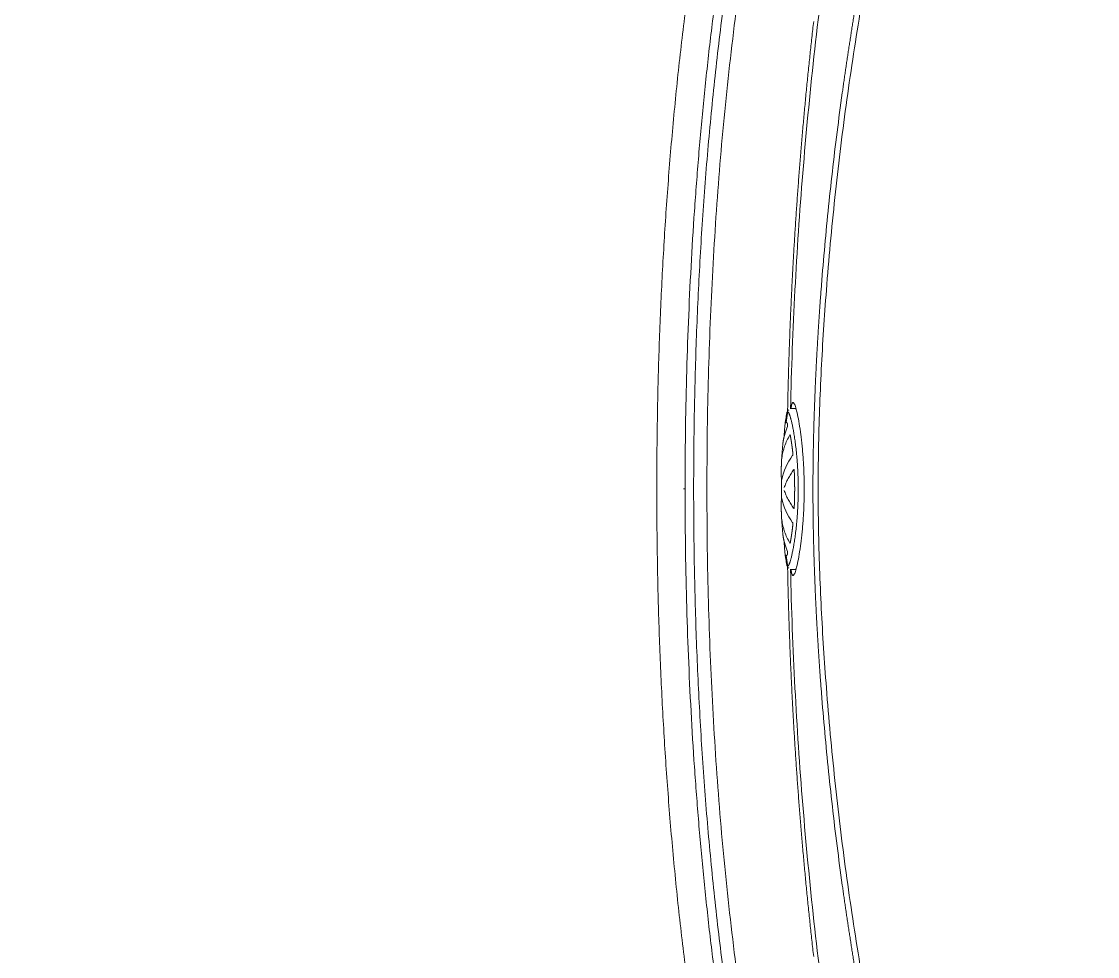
# Model space of a CAD drawing. Extents: x -1439 to 34962, y -872 to 8330.
# Drawn here: x 4623.6 to 4693.8, y 2229 to 2290 of the extents above; entities that cross this region are included whole.
import ezdxf

# ---------------------------------------------------------------- set-up
doc = ezdxf.new("R2010")
doc.units = 0
doc.linetypes.add('HIDDEN', pattern=[0.375, 0.25, -0.125])
doc.layers.get('0').update_dxf_attribs({"color": 9, "lineweight": 9})
doc.layers.add('04', color=9, linetype='Continuous', lineweight=9)
doc.layers.add('E-KABLO', color=7, linetype='Continuous', lineweight=30)

# ---------------------------------------------------------------- blocks, each defined once
blk = doc.blocks.new('p-araba-polo')
at = {"extrusion": (0, 0, -1)}
for p, q in [((3.79074, 0.25761), (3.79091, 0.25763)), ((3.80464, 0.1298), (3.80467, 0.1298)), ((3.80465, 0.12959), (3.80465, 0.12959)), ((3.825, 0.05418), (3.825, 0.05418)), ((3.82749, 0.05241), (3.82504, 0.0525)), ((3.83399, 0.01603), (3.83399, 0.01568)), ((3.83407, 0.01405), (3.8341, 0.01382)), ((3.83369, 0.00628), (3.83371, 0.0061)), ((3.89702, 0), (3.89778, 0))]:
    blk.add_line(p, q, dxfattribs=at)
for p, q in [((3.89702, 0), (3.89778, 0)), ((3.83369, -0.00628), (3.83371, -0.0061)), ((3.83407, -0.01405), (3.8341, -0.01382)), ((3.83399, -0.01603), (3.83399, -0.01568)), ((3.825, -0.05418), (3.825, -0.05418)), ((3.82749, -0.05241), (3.82504, -0.0525)), ((3.80464, -0.1298), (3.80467, -0.1298)), ((3.80465, -0.12959), (3.80465, -0.12959)), ((3.79074, -0.25761), (3.79091, -0.25762))]:
    blk.add_line(p, q)
for points, degree, knots in [([(3.89681, 0), (3.89677, 0.01209), (3.89668, 0.03627), (3.89592, 0.07253), (3.89472, 0.10879), (3.893, 0.14502), (3.89078, 0.18122), (3.88803, 0.21739), (3.88473, 0.25351), (3.88084, 0.28957), (3.87635, 0.32556), (3.87122, 0.36147), (3.86539, 0.39727), (3.85883, 0.43295), (3.85148, 0.46847), (3.84326, 0.5038), (3.83413, 0.5389), (3.82397, 0.57372), (3.8128, 0.60824), (3.80432, 0.63089), (3.80008, 0.64221)], 3, [0, 0, 0, 0, 0.055558, 0.111113, 0.166668, 0.222224, 0.277781, 0.333337, 0.388894, 0.44445, 0.500005, 0.55556, 0.611116, 0.666671, 0.722227, 0.777783, 0.833339, 0.888892, 0.944445, 1, 1, 1, 1]), ([(3.81742, 0.64441), (3.8199, 0.63799), (3.82486, 0.62513), (3.83179, 0.60561), (3.83837, 0.5859), (3.84459, 0.566), (3.85047, 0.54593), (3.85602, 0.52571), (3.86125, 0.50535), (3.86618, 0.48486), (3.87081, 0.46426), (3.87516, 0.44355), (3.87923, 0.42276), (3.88305, 0.40188), (3.88661, 0.38093), (3.88992, 0.35993), (3.893, 0.33887), (3.89585, 0.31777), (3.89848, 0.29664), (3.9009, 0.27548), (3.90311, 0.2543), (3.90512, 0.2331), (3.90693, 0.21189), (3.90856, 0.19068), (3.91, 0.16947), (3.91126, 0.14826), (3.91235, 0.12705), (3.91326, 0.10585), (3.914, 0.08466), (3.91457, 0.06349), (3.91498, 0.04232), (3.91523, 0.02116), (3.91526, 0.00705), (3.91528, 0)], 3, [0, 0, 0, 0, 0.031503, 0.063111, 0.094824, 0.126637, 0.158547, 0.190546, 0.222628, 0.254786, 0.287011, 0.319297, 0.351636, 0.384021, 0.416445, 0.448899, 0.481372, 0.513858, 0.546357, 0.578861, 0.611362, 0.643854, 0.676332, 0.708795, 0.741239, 0.773662, 0.806063, 0.838441, 0.870794, 0.903125, 0.935433, 0.967723, 1, 1, 1, 1]), ([(3.72994, 0.54604), (3.73264, 0.53633), (3.73805, 0.51692), (3.74565, 0.48765), (3.75287, 0.45828), (3.75968, 0.42881), (3.76609, 0.39923), (3.77208, 0.36956), (3.77765, 0.33981), (3.78281, 0.30999), (3.78754, 0.28008), (3.79185, 0.25011), (3.79573, 0.22007), (3.79916, 0.18997), (3.80219, 0.15981), (3.80383, 0.13967), (3.80465, 0.12959)], 3, [0, 0, 0, 0, 0.071461, 0.142913, 0.214376, 0.285822, 0.357282, 0.428734, 0.500167, 0.571583, 0.64299, 0.714393, 0.785796, 0.857198, 0.928599, 1, 1, 1, 1]), ([(3.77711, 0.5097), (3.78244, 0.4843), (3.7966, 0.40882), (3.81414, 0.28235), (3.82249, 0.1806), (3.82515, 0.12975)], 3, [0, 0, 0, 0, 0.20268, 0.601651, 1, 1, 1, 1]), ([(3.88258, 0), (3.88254, 0.01154), (3.88246, 0.03461), (3.88176, 0.06921), (3.88065, 0.10381), (3.87907, 0.13838), (3.87703, 0.17293), (3.8745, 0.20745), (3.87145, 0.24192), (3.86787, 0.27635), (3.86371, 0.31071), (3.85904, 0.34413), (3.85392, 0.37661), (3.85005, 0.3976), (3.84812, 0.40809)], 3, [0, 0, 0, 0, 0.084393, 0.168775, 0.253159, 0.337558, 0.421942, 0.506321, 0.590718, 0.675107, 0.759486, 0.843869, 0.92194, 1, 1, 1, 1]), ([(3.85654, 0.40987), (3.85802, 0.40194), (3.86099, 0.38606), (3.86495, 0.36215), (3.8686, 0.3382), (3.87191, 0.3142), (3.87492, 0.29015), (3.87764, 0.26607), (3.88009, 0.24197), (3.88227, 0.21783), (3.8842, 0.19368), (3.88589, 0.16951), (3.88733, 0.14532), (3.88854, 0.12112), (3.88953, 0.09691), (3.89029, 0.07269), (3.89083, 0.04846), (3.89117, 0.02423), (3.89121, 0.00808), (3.89123, 0)], 3, [0, 0, 0, 0, 0.058823, 0.117646, 0.17647, 0.235293, 0.294117, 0.35294, 0.411764, 0.470587, 0.529411, 0.588234, 0.647058, 0.705882, 0.764705, 0.823529, 0.882353, 0.941176, 1, 1, 1, 1]), ([(3.79427, 0.25822), (3.79543, 0.24968), (3.79774, 0.23261), (3.80081, 0.20694), (3.80358, 0.18124), (3.80605, 0.15549), (3.80742, 0.1383), (3.80811, 0.1297)], 3, [0, 0, 0, 0, 0.200035, 0.400025, 0.600021, 0.8, 1, 1, 1, 1]), ([(3.80465, 0.12959), (3.80528, 0.12098), (3.80655, 0.10374), (3.80802, 0.07785), (3.80914, 0.05193), (3.8099, 0.02598), (3.81, 0.00866), (3.81005, 0)], 3, [0, 0, 0, 0, 0.200002, 0.400004, 0.600006, 0.800004, 1, 1, 1, 1]), ([(3.81912, 0), (3.81913, 0.00159), (3.81914, 0.00477), (3.81926, 0.00951), (3.81945, 0.01418), (3.81971, 0.01874), (3.82003, 0.02317), (3.82041, 0.02742), (3.82083, 0.03148), (3.82147, 0.03676), (3.82237, 0.0428), (3.8235, 0.04876), (3.82459, 0.05312), (3.82559, 0.05592), (3.82613, 0.05627), (3.8264, 0.05645)], 3, [0, 0, 0, 0, 0.053459, 0.106949, 0.160444, 0.213932, 0.267411, 0.320881, 0.374346, 0.427801, 0.542282, 0.656752, 0.771187, 0.885587, 1, 1, 1, 1]), ([(3.8264, 0.05645), (3.82652, 0.05641), (3.82676, 0.05634), (3.82706, 0.05571), (3.82733, 0.05471), (3.82752, 0.05354), (3.82763, 0.0527), (3.82766, 0.0524)], 3, [0, 0, 0, 0, 0.222511, 0.444984, 0.66744, 0.889893, 1, 1, 1, 1]), ([(3.83076, 0.04783), (3.83073, 0.04804), (3.83064, 0.04868), (3.83046, 0.04953), (3.83019, 0.05019), (3.82998, 0.05027), (3.82987, 0.05031)], 3, [0, 0, 0, 0, 0.124986, 0.416626, 0.708282, 1, 1, 1, 1]), ([(3.82987, 0.05031), (3.82998, 0.05027), (3.83021, 0.05017), (3.83049, 0.04943), (3.83065, 0.04861), (3.83072, 0.04809), (3.83073, 0.04805)], 3, [0, 0, 0, 0, 0.324984, 0.649899, 0.974799, 1, 1, 1, 1]), ([(3.82865, 0.04841), (3.82865, 0.04841), (3.82865, 0.04841), (3.82865, 0.04841), (3.82865, 0.04841), (3.82865, 0.04841), (3.82865, 0.04841), (3.82865, 0.04841), (3.82865, 0.04841), (3.82865, 0.04841), (3.82865, 0.04841), (3.82865, 0.04841), (3.82865, 0.04841)], 6, [0, 0, 0, 0, 0, 0, 0, 1, 1, 1, 1, 1, 1, 1, 1, 1, 1, 1, 1, 1]), ([(3.82865, 0.04841), (3.82865, 0.04841), (3.82865, 0.04841), (3.82865, 0.04841), (3.82865, 0.04841), (3.82865, 0.04841), (3.82865, 0.04841), (3.82865, 0.04841), (3.82865, 0.04841), (3.82865, 0.04841), (3.82865, 0.04841), (3.82865, 0.04841), (3.82865, 0.04841)], 6, [0, 0, 0, 0, 0, 0, 0, 1, 1, 1, 1, 1, 1, 1, 1, 1, 1, 1, 1, 1]), ([(3.82865, 0.04841), (3.82865, 0.04841), (3.82865, 0.04841), (3.82865, 0.04841), (3.82865, 0.04841), (3.82865, 0.04841), (3.82865, 0.04841), (3.82865, 0.04841), (3.82865, 0.04841), (3.82865, 0.04841), (3.82865, 0.04841), (3.82865, 0.04841), (3.82865, 0.04841)], 6, [0, 0, 0, 0, 0, 0, 0, 1, 1, 1, 1, 1, 1, 1, 1, 1, 1, 1, 1, 1]), ([(3.82865, 0.04841), (3.82865, 0.04841), (3.82865, 0.04841), (3.82865, 0.04841), (3.82865, 0.04841), (3.82865, 0.04841), (3.82865, 0.04841), (3.82865, 0.04841), (3.82865, 0.04841), (3.82865, 0.04841), (3.82865, 0.04841), (3.82865, 0.04841), (3.82865, 0.04841)], 6, [0, 0, 0, 0, 0, 0, 0, 1, 1, 1, 1, 1, 1, 1, 1, 1, 1, 1, 1, 1]), ([(3.82993, 0.04216), (3.83004, 0.04245), (3.83027, 0.04303), (3.83059, 0.04352), (3.83078, 0.04358), (3.83087, 0.04362)], 3, [0, 0, 0, 0, 0.333368, 0.666619, 1, 1, 1, 1]), ([(3.83068, 0.04838), (3.83068, 0.04838), (3.83068, 0.04838), (3.83068, 0.04838), (3.83068, 0.04838), (3.83068, 0.04838), (3.83068, 0.04838)], 3, [0, 0, 0, 0, 1, 1, 1, 1, 1, 1, 1]), ([(3.83068, 0.04838), (3.83068, 0.04838), (3.83068, 0.04838), (3.83068, 0.04838), (3.83068, 0.04838), (3.83068, 0.04838), (3.83068, 0.04838)], 3, [0, 0, 0, 0, 1, 1, 1, 1, 1, 1, 1]), ([(3.83214, 0.03443), (3.83212, 0.03499), (3.83208, 0.03639), (3.83198, 0.03838), (3.83184, 0.04026), (3.83166, 0.04175), (3.83144, 0.04282), (3.83118, 0.04349), (3.83097, 0.04358), (3.83087, 0.04362)], 3, [0, 0, 0, 0, 0.095639, 0.246362, 0.397085, 0.547809, 0.698525, 0.849236, 1, 1, 1, 1]), ([(3.82822, 0.03517), (3.82807, 0.03433), (3.82776, 0.03264), (3.82732, 0.02975), (3.82689, 0.02662), (3.82663, 0.02434), (3.8265, 0.0232)], 3, [0, 0, 0, 0, 0.250018, 0.499981, 0.749953, 1, 1, 1, 1]), ([(3.8265, 0.0232), (3.82663, 0.02434), (3.82689, 0.02662), (3.82732, 0.02975), (3.82776, 0.03264), (3.82807, 0.03433), (3.82822, 0.03517)], 3, [0, 0, 0, 0, 0.250047, 0.500019, 0.749982, 1, 1, 1, 1]), ([(3.82843, 0.03528), (3.82838, 0.03533), (3.8283, 0.03542), (3.82825, 0.03525), (3.82822, 0.03517)], 3, [0, 0, 0, 0, 0.499975, 1, 1, 1, 1]), ([(3.82822, 0.03517), (3.82825, 0.03525), (3.8283, 0.03542), (3.82838, 0.03533), (3.82843, 0.03528)], 3, [0, 0, 0, 0, 0.500025, 1, 1, 1, 1]), ([(3.83296, 0.02424), (3.83263, 0.02547), (3.83196, 0.02794), (3.83045, 0.03162), (3.8291, 0.03406), (3.82843, 0.03528)], 3, [0, 0, 0, 0, 0.333484, 0.666792, 1, 1, 1, 1]), ([(3.82843, 0.03528), (3.8291, 0.03406), (3.83045, 0.03162), (3.83196, 0.02794), (3.83263, 0.02547), (3.83296, 0.02424)], 3, [0, 0, 0, 0, 0.333208, 0.666516, 1, 1, 1, 1]), ([(3.83192, 0.03522), (3.83168, 0.03607), (3.83118, 0.03776), (3.83049, 0.03945), (3.83015, 0.04029)], 3, [0, 0, 0, 0, 0.500043, 1, 1, 1, 1]), ([(3.8265, 0.0232), (3.82649, 0.02302), (3.82647, 0.02267), (3.82656, 0.02206), (3.82666, 0.02185), (3.82672, 0.02174)], 3, [0, 0, 0, 0, 0.33283, 0.66493, 1, 1, 1, 1]), ([(3.82672, 0.02174), (3.82666, 0.02185), (3.82656, 0.02206), (3.82647, 0.02267), (3.82649, 0.02302), (3.8265, 0.0232)], 3, [0, 0, 0, 0, 0.33507, 0.66717, 1, 1, 1, 1]), ([(3.834, 0.01578), (3.83396, 0.01719), (3.83387, 0.02001), (3.83326, 0.02283), (3.83296, 0.02424)], 3, [0, 0, 0, 0, 0.5, 1, 1, 1, 1]), ([(3.83296, 0.02424), (3.83326, 0.02283), (3.83387, 0.02001), (3.83396, 0.01719), (3.834, 0.01578)], 3, [0, 0, 0, 0, 0.5, 1, 1, 1, 1]), ([(3.834, 0.01578), (3.834, 0.01568), (3.834, 0.01547), (3.83403, 0.01488), (3.83406, 0.01428), (3.83408, 0.01407), (3.83409, 0.01396)], 3, [0, 0, 0, 0, 0.244155, 0.495076, 0.749761, 1, 1, 1, 1]), ([(3.826, 0.01258), (3.82595, 0.01263), (3.82583, 0.01272), (3.82567, 0.01244), (3.82564, 0.01209), (3.82562, 0.01191)], 3, [0, 0, 0, 0, 0.339087, 0.670021, 1, 1, 1, 1]), ([(3.82562, 0.01191), (3.82564, 0.01209), (3.82567, 0.01244), (3.82583, 0.01272), (3.82595, 0.01263), (3.826, 0.01258)], 3, [0, 0, 0, 0, 0.329979, 0.660913, 1, 1, 1, 1]), ([(3.83219, 0.0009), (3.83182, 0.00189), (3.83108, 0.00385), (3.82963, 0.00678), (3.82798, 0.00969), (3.82666, 0.01162), (3.826, 0.01258)], 3, [0, 0, 0, 0, 0.249999, 0.5, 0.75, 1, 1, 1, 1]), ([(3.826, 0.01258), (3.82666, 0.01162), (3.82798, 0.00969), (3.82963, 0.00678), (3.83108, 0.00385), (3.83182, 0.00189), (3.83219, 0.0009)], 3, [0, 0, 0, 0, 0.25, 0.5, 0.750001, 1, 1, 1, 1]), ([(3.83367, 0.00843), (3.83367, 0.00842), (3.83367, 0.00842), (3.83367, 0.00842), (3.83367, 0.00842), (3.83367, 0.00843), (3.83367, 0.00843)], 3, [0, 0, 0, 0, 1, 1, 1, 1.000001, 1.000001, 1.000001, 1.000001]), ([(3.83409, 0.01396), (3.83418, 0.01259), (3.83434, 0.00999), (3.83406, 0.00738), (3.83393, 0.00614)], 3, [0, 0, 0, 0, 0.525068, 1, 1, 1, 1]), ([(3.89681, 0), (3.89677, -0.01209), (3.89668, -0.03627), (3.89592, -0.07253), (3.89472, -0.10878), (3.893, -0.14501), (3.89078, -0.18122), (3.88803, -0.21739), (3.88473, -0.25351), (3.88084, -0.28957), (3.87635, -0.32556), (3.87122, -0.36147), (3.86539, -0.39727), (3.85883, -0.43294), (3.85148, -0.46846), (3.84326, -0.5038), (3.83413, -0.5389), (3.82397, -0.57372), (3.8128, -0.60824), (3.80432, -0.63088), (3.80008, -0.64221)], 3, [0, 0, 0, 0, 0.055558, 0.111113, 0.166668, 0.222224, 0.277781, 0.333337, 0.388894, 0.44445, 0.500005, 0.55556, 0.611116, 0.666671, 0.722227, 0.777783, 0.833339, 0.888892, 0.944445, 1, 1, 1, 1]), ([(3.80465, -0.12959), (3.80528, -0.12098), (3.80655, -0.10374), (3.80802, -0.07785), (3.80914, -0.05193), (3.8099, -0.02598), (3.81, -0.00866), (3.81005, 0)], 3, [0, 0, 0, 0, 0.200002, 0.400004, 0.600006, 0.800004, 1, 1, 1, 1]), ([(3.81742, -0.64441), (3.8199, -0.63799), (3.82486, -0.62513), (3.83179, -0.60561), (3.83837, -0.5859), (3.84459, -0.566), (3.85047, -0.54593), (3.85602, -0.52571), (3.86125, -0.50535), (3.86618, -0.48486), (3.87081, -0.46426), (3.87516, -0.44355), (3.87923, -0.42275), (3.88305, -0.40188), (3.88661, -0.38093), (3.88992, -0.35992), (3.893, -0.33887), (3.89585, -0.31777), (3.89848, -0.29664), (3.9009, -0.27548), (3.90311, -0.25429), (3.90512, -0.2331), (3.90693, -0.21189), (3.90856, -0.19068), (3.91, -0.16947), (3.91126, -0.14826), (3.91235, -0.12705), (3.91326, -0.10585), (3.914, -0.08466), (3.91457, -0.06348), (3.91498, -0.04231), (3.91523, -0.02115), (3.91526, -0.00705), (3.91528, 0)], 3, [0, 0, 0, 0, 0.031503, 0.063111, 0.094824, 0.126637, 0.158547, 0.190546, 0.222628, 0.254786, 0.287011, 0.319297, 0.351636, 0.384021, 0.416445, 0.448899, 0.481372, 0.513858, 0.546357, 0.578861, 0.611362, 0.643854, 0.676332, 0.708795, 0.741239, 0.773662, 0.806063, 0.838441, 0.870794, 0.903125, 0.935433, 0.967723, 1, 1, 1, 1]), ([(3.81912, 0), (3.81913, -0.00159), (3.81914, -0.00477), (3.81926, -0.00951), (3.81945, -0.01418), (3.81971, -0.01874), (3.82003, -0.02317), (3.82041, -0.02742), (3.82083, -0.03148), (3.82147, -0.03676), (3.82237, -0.0428), (3.8235, -0.04876), (3.82459, -0.05312), (3.82559, -0.05592), (3.82613, -0.05627), (3.8264, -0.05645)], 3, [0, 0, 0, 0, 0.053459, 0.106949, 0.160444, 0.213932, 0.267411, 0.320881, 0.374346, 0.427801, 0.542282, 0.656752, 0.771187, 0.885587, 1, 1, 1, 1]), ([(3.88258, 0), (3.88254, -0.01154), (3.88246, -0.03461), (3.88176, -0.06921), (3.88065, -0.1038), (3.87907, -0.13838), (3.87703, -0.17293), (3.8745, -0.20745), (3.87145, -0.24192), (3.86787, -0.27635), (3.86371, -0.31071), (3.85904, -0.34413), (3.85392, -0.37661), (3.85005, -0.3976), (3.84812, -0.40809)], 3, [0, 0, 0, 0, 0.084393, 0.168775, 0.253159, 0.337558, 0.421942, 0.506321, 0.590718, 0.675107, 0.759486, 0.843869, 0.92194, 1, 1, 1, 1]), ([(3.85654, -0.40987), (3.85802, -0.40193), (3.86099, -0.38606), (3.86495, -0.36215), (3.8686, -0.3382), (3.87191, -0.31419), (3.87492, -0.29015), (3.87764, -0.26607), (3.88009, -0.24196), (3.88227, -0.21783), (3.8842, -0.19368), (3.88589, -0.1695), (3.88733, -0.14532), (3.88854, -0.12112), (3.88953, -0.0969), (3.89029, -0.07268), (3.89083, -0.04846), (3.89117, -0.02423), (3.89121, -0.00808), (3.89123, 0)], 3, [0, 0, 0, 0, 0.058823, 0.117646, 0.17647, 0.235293, 0.294117, 0.35294, 0.411764, 0.470587, 0.529411, 0.588234, 0.647058, 0.705882, 0.764705, 0.823529, 0.882353, 0.941176, 1, 1, 1, 1]), ([(3.83219, -0.0009), (3.83182, -0.00188), (3.83108, -0.00385), (3.82963, -0.00677), (3.82798, -0.00969), (3.82666, -0.01162), (3.826, -0.01258)], 3, [0, 0, 0, 0, 0.249999, 0.5, 0.75, 1, 1, 1, 1]), ([(3.826, -0.01258), (3.82666, -0.01162), (3.82798, -0.00969), (3.82963, -0.00677), (3.83108, -0.00385), (3.83182, -0.00188), (3.83219, -0.0009)], 3, [0, 0, 0, 0, 0.25, 0.5, 0.750001, 1, 1, 1, 1]), ([(3.83409, -0.01396), (3.83418, -0.01259), (3.83434, -0.00999), (3.83406, -0.00738), (3.83393, -0.00614)], 3, [0, 0, 0, 0, 0.525068, 1, 1, 1, 1]), ([(3.826, -0.01258), (3.82595, -0.01263), (3.82583, -0.01272), (3.82567, -0.01243), (3.82564, -0.01209), (3.82562, -0.01191)], 3, [0, 0, 0, 0, 0.339087, 0.670021, 1, 1, 1, 1]), ([(3.82562, -0.01191), (3.82564, -0.01209), (3.82567, -0.01243), (3.82583, -0.01272), (3.82595, -0.01263), (3.826, -0.01258)], 3, [0, 0, 0, 0, 0.329979, 0.660913, 1, 1, 1, 1]), ([(3.83367, -0.00842), (3.83367, -0.00842), (3.83367, -0.00842), (3.83367, -0.00842), (3.83367, -0.00842), (3.83367, -0.00842), (3.83367, -0.00842)], 3, [0, 0, 0, 0, 1, 1, 1, 1.000001, 1.000001, 1.000001, 1.000001]), ([(3.834, -0.01578), (3.834, -0.01568), (3.834, -0.01547), (3.83403, -0.01488), (3.83406, -0.01428), (3.83408, -0.01406), (3.83409, -0.01396)], 3, [0, 0, 0, 0, 0.244155, 0.495076, 0.749761, 1, 1, 1, 1]), ([(3.834, -0.01578), (3.83396, -0.01719), (3.83387, -0.02001), (3.83326, -0.02283), (3.83296, -0.02424)], 3, [0, 0, 0, 0, 0.5, 1, 1, 1, 1]), ([(3.83296, -0.02424), (3.83326, -0.02283), (3.83387, -0.02001), (3.83396, -0.01719), (3.834, -0.01578)], 3, [0, 0, 0, 0, 0.5, 1, 1, 1, 1]), ([(3.8265, -0.0232), (3.82649, -0.02302), (3.82647, -0.02266), (3.82656, -0.02206), (3.82666, -0.02185), (3.82672, -0.02174)], 3, [0, 0, 0, 0, 0.33283, 0.66493, 1, 1, 1, 1]), ([(3.82672, -0.02174), (3.82666, -0.02185), (3.82656, -0.02206), (3.82647, -0.02266), (3.82649, -0.02302), (3.8265, -0.0232)], 3, [0, 0, 0, 0, 0.33507, 0.66717, 1, 1, 1, 1]), ([(3.82822, -0.03516), (3.82807, -0.03432), (3.82776, -0.03264), (3.82732, -0.02975), (3.82689, -0.02662), (3.82663, -0.02434), (3.8265, -0.0232)], 3, [0, 0, 0, 0, 0.250018, 0.499981, 0.749953, 1, 1, 1, 1]), ([(3.8265, -0.0232), (3.82663, -0.02434), (3.82689, -0.02662), (3.82732, -0.02975), (3.82776, -0.03264), (3.82807, -0.03432), (3.82822, -0.03516)], 3, [0, 0, 0, 0, 0.250047, 0.500019, 0.749982, 1, 1, 1, 1]), ([(3.83296, -0.02424), (3.83263, -0.02547), (3.83196, -0.02794), (3.83045, -0.03162), (3.8291, -0.03406), (3.82843, -0.03528)], 3, [0, 0, 0, 0, 0.333484, 0.666792, 1, 1, 1, 1]), ([(3.82843, -0.03528), (3.8291, -0.03406), (3.83045, -0.03162), (3.83196, -0.02794), (3.83263, -0.02547), (3.83296, -0.02424)], 3, [0, 0, 0, 0, 0.333208, 0.666516, 1, 1, 1, 1]), ([(3.83214, -0.03443), (3.83212, -0.03499), (3.83208, -0.03639), (3.83198, -0.03838), (3.83184, -0.04026), (3.83166, -0.04175), (3.83144, -0.04282), (3.83118, -0.04349), (3.83097, -0.04357), (3.83087, -0.04362)], 3, [0, 0, 0, 0, 0.095639, 0.246362, 0.397085, 0.547809, 0.698525, 0.849236, 1, 1, 1, 1]), ([(3.82843, -0.03528), (3.82838, -0.03533), (3.8283, -0.03542), (3.82825, -0.03525), (3.82822, -0.03516)], 3, [0, 0, 0, 0, 0.499975, 1, 1, 1, 1]), ([(3.82822, -0.03516), (3.82825, -0.03525), (3.8283, -0.03542), (3.82838, -0.03533), (3.82843, -0.03528)], 3, [0, 0, 0, 0, 0.500025, 1, 1, 1, 1]), ([(3.83192, -0.03522), (3.83168, -0.03607), (3.83118, -0.03776), (3.83049, -0.03945), (3.83015, -0.04029)], 3, [0, 0, 0, 0, 0.500043, 1, 1, 1, 1]), ([(3.82865, -0.04841), (3.82865, -0.04841), (3.82865, -0.04841), (3.82865, -0.04841), (3.82865, -0.04841), (3.82865, -0.04841), (3.82865, -0.04841), (3.82865, -0.04841), (3.82865, -0.04841), (3.82865, -0.04841), (3.82865, -0.04841), (3.82865, -0.04841), (3.82865, -0.04841)], 6, [0, 0, 0, 0, 0, 0, 0, 1, 1, 1, 1, 1, 1, 1, 1, 1, 1, 1, 1, 1]), ([(3.82865, -0.04841), (3.82865, -0.04841), (3.82865, -0.04841), (3.82865, -0.04841), (3.82865, -0.04841), (3.82865, -0.04841), (3.82865, -0.04841), (3.82865, -0.04841), (3.82865, -0.04841), (3.82865, -0.04841), (3.82865, -0.04841), (3.82865, -0.04841), (3.82865, -0.04841)], 6, [0, 0, 0, 0, 0, 0, 0, 1, 1, 1, 1, 1, 1, 1, 1, 1, 1, 1, 1, 1]), ([(3.82865, -0.04841), (3.82865, -0.04841), (3.82865, -0.04841), (3.82865, -0.04841), (3.82865, -0.04841), (3.82865, -0.04841), (3.82865, -0.04841), (3.82865, -0.04841), (3.82865, -0.04841), (3.82865, -0.04841), (3.82865, -0.04841), (3.82865, -0.04841), (3.82865, -0.04841)], 6, [0, 0, 0, 0, 0, 0, 0, 1, 1, 1, 1, 1, 1, 1, 1, 1, 1, 1, 1, 1]), ([(3.82865, -0.04841), (3.82865, -0.04841), (3.82865, -0.04841), (3.82865, -0.04841), (3.82865, -0.04841), (3.82865, -0.04841), (3.82865, -0.04841), (3.82865, -0.04841), (3.82865, -0.04841), (3.82865, -0.04841), (3.82865, -0.04841), (3.82865, -0.04841), (3.82865, -0.04841)], 6, [0, 0, 0, 0, 0, 0, 0, 1, 1, 1, 1, 1, 1, 1, 1, 1, 1, 1, 1, 1]), ([(3.83076, -0.04783), (3.83073, -0.04803), (3.83064, -0.04868), (3.83046, -0.04953), (3.83019, -0.05019), (3.82998, -0.05027), (3.82987, -0.05031)], 3, [0, 0, 0, 0, 0.124986, 0.416626, 0.708282, 1, 1, 1, 1]), ([(3.82987, -0.05031), (3.82998, -0.05026), (3.83021, -0.05017), (3.83049, -0.04943), (3.83065, -0.04861), (3.83072, -0.04809), (3.83073, -0.04805)], 3, [0, 0, 0, 0, 0.324984, 0.649899, 0.974799, 1, 1, 1, 1]), ([(3.82993, -0.04216), (3.83004, -0.04245), (3.83027, -0.04303), (3.83059, -0.04352), (3.83078, -0.04358), (3.83087, -0.04362)], 3, [0, 0, 0, 0, 0.333368, 0.666619, 1, 1, 1, 1]), ([(3.83068, -0.04838), (3.83068, -0.04838), (3.83068, -0.04838), (3.83068, -0.04838), (3.83068, -0.04838), (3.83068, -0.04838), (3.83068, -0.04838)], 3, [0, 0, 0, 0, 1, 1, 1, 1, 1, 1, 1]), ([(3.83068, -0.04838), (3.83068, -0.04838), (3.83068, -0.04838), (3.83068, -0.04838), (3.83068, -0.04838), (3.83068, -0.04838), (3.83068, -0.04838)], 3, [0, 0, 0, 0, 1, 1, 1, 1, 1, 1, 1]), ([(3.8264, -0.05645), (3.82652, -0.05641), (3.82676, -0.05633), (3.82706, -0.05571), (3.82733, -0.05471), (3.82752, -0.05354), (3.82763, -0.05269), (3.82766, -0.0524)], 3, [0, 0, 0, 0, 0.222511, 0.444984, 0.66744, 0.889893, 1, 1, 1, 1]), ([(3.72994, -0.54604), (3.73264, -0.53633), (3.73805, -0.51692), (3.74565, -0.48765), (3.75287, -0.45828), (3.75968, -0.4288), (3.76609, -0.39923), (3.77208, -0.36956), (3.77765, -0.33981), (3.78281, -0.30998), (3.78754, -0.28008), (3.79185, -0.25011), (3.79573, -0.22007), (3.79916, -0.18997), (3.80219, -0.15981), (3.80383, -0.13967), (3.80465, -0.12959)], 3, [0, 0, 0, 0, 0.071461, 0.142913, 0.214376, 0.285822, 0.357282, 0.428734, 0.500167, 0.571583, 0.64299, 0.714393, 0.785796, 0.857198, 0.928599, 1, 1, 1, 1]), ([(3.77711, -0.50969), (3.78244, -0.4843), (3.7966, -0.40882), (3.81414, -0.28235), (3.82249, -0.1806), (3.82515, -0.12975)], 3, [0, 0, 0, 0, 0.20268, 0.601651, 1, 1, 1, 1]), ([(3.79427, -0.25822), (3.79543, -0.24968), (3.79774, -0.23261), (3.80081, -0.20694), (3.80358, -0.18124), (3.80605, -0.15549), (3.80742, -0.1383), (3.80811, -0.1297)], 3, [0, 0, 0, 0, 0.200035, 0.400025, 0.600021, 0.8, 1, 1, 1, 1])]:
    blk.add_open_spline(points, degree=degree, knots=knots)
for points, degree in [([(3.79427, 0.25822), (3.79026, 0.28709), (3.78575, 0.31588), (3.78076, 0.34459), (3.77527, 0.37319), (3.76931, 0.40168)], 5), ([(3.82994, 0.05098), (3.82912, 0.09338), (3.82748, 0.13577), (3.82504, 0.17812), (3.8218, 0.22042), (3.81777, 0.26264), (3.81293, 0.30478)], 6), ([(3.81341, 0), (3.81341, 0.026), (3.81276, 0.052), (3.81163, 0.07793), (3.81008, 0.10384), (3.80811, 0.1297)], 5), ([(3.82514, 0.12975), (3.8265, 0.10396), (3.82747, 0.07815), (3.82804, 0.05233)], 3), ([(3.82302, 0), (3.82302, 0.01318), (3.8238, 0.02632), (3.82566, 0.03786), (3.82749, 0.04619), (3.8289, 0.05031), (3.82987, 0.05031)], 6), ([(3.82987, 0.05031), (3.8289, 0.05031), (3.82749, 0.04619), (3.82566, 0.03786), (3.8238, 0.02632), (3.82302, 0.01318), (3.82302, 0)], 6), ([(3.82426, 0.05166), (3.82441, 0.05194), (3.82455, 0.05216), (3.82468, 0.05233), (3.82481, 0.05244), (3.82493, 0.0525), (3.82504, 0.0525)], 6), ([(3.82514, 0.05248), (3.82513, 0.05249), (3.82511, 0.05249), (3.82509, 0.05249), (3.82508, 0.0525), (3.82506, 0.0525), (3.82504, 0.0525)], 6), ([(3.82504, 0.0525), (3.82505, 0.0525), (3.82505, 0.0525), (3.82506, 0.0525), (3.82506, 0.0525), (3.82507, 0.0525), (3.82507, 0.0525)], 6), ([(3.82759, 0.0524), (3.82757, 0.0524), (3.82756, 0.05241), (3.82754, 0.05241), (3.82752, 0.05241), (3.82751, 0.05241), (3.82749, 0.05241)], 6), ([(3.82749, 0.05241), (3.82751, 0.05241), (3.82753, 0.05241), (3.82755, 0.05241), (3.82756, 0.0524), (3.82758, 0.0524), (3.8276, 0.05239)], 6), ([(3.82749, 0.05241), (3.82751, 0.0524), (3.82754, 0.0524), (3.82756, 0.05239)], 3), ([(3.82756, 0.05239), (3.82754, 0.0524), (3.82751, 0.0524), (3.82749, 0.05241)], 3), ([(3.82924, 0.05163), (3.83003, 0.05111), (3.8302, 0.05056), (3.83031, 0.04996)], 3), ([(3.82987, 0.05031), (3.83007, 0.05031), (3.83026, 0.05013), (3.83042, 0.04975), (3.83057, 0.04919), (3.83069, 0.04844), (3.8308, 0.04752)], 6), ([(3.8308, 0.04752), (3.83069, 0.04844), (3.83057, 0.04919), (3.83042, 0.04975), (3.83026, 0.05013), (3.83007, 0.05031), (3.82987, 0.05031)], 6), ([(3.83087, 0.04362), (3.83072, 0.04473), (3.83055, 0.04585), (3.83039, 0.04697), (3.83022, 0.04808), (3.83005, 0.0492), (3.82987, 0.05031)], 6), ([(3.82987, 0.05031), (3.83005, 0.0492), (3.83022, 0.04808), (3.83039, 0.04697), (3.83055, 0.04585), (3.83072, 0.04473), (3.83087, 0.04362)], 6), ([(3.83033, 0.04983), (3.83033, 0.04982), (3.83033, 0.04982), (3.83033, 0.04981)], 3), ([(3.83033, 0.04983), (3.83033, 0.04982), (3.83033, 0.04982), (3.83033, 0.04981)], 3), ([(3.82993, 0.04216), (3.83008, 0.04257), (3.83023, 0.04292), (3.83037, 0.0432), (3.8305, 0.04341), (3.83063, 0.04355), (3.83075, 0.04362), (3.83087, 0.04362)], 7), ([(3.83069, 0.04831), (3.83106, 0.04597), (3.8314, 0.04361), (3.83172, 0.04126)], 3), ([(3.82822, 0.03517), (3.82796, 0.03378), (3.8277, 0.03227), (3.82744, 0.03065), (3.82719, 0.02892), (3.82694, 0.0271), (3.82671, 0.02519), (3.8265, 0.0232)], 7), ([(3.82822, 0.03517), (3.82824, 0.03526), (3.82826, 0.03532), (3.82829, 0.03537), (3.82832, 0.03539), (3.82835, 0.03538), (3.82839, 0.03534), (3.82843, 0.03528)], 7), ([(3.82843, 0.03528), (3.82839, 0.03534), (3.82835, 0.03538), (3.82832, 0.03539), (3.82829, 0.03537), (3.82826, 0.03532), (3.82824, 0.03526), (3.82822, 0.03517)], 7), ([(3.82991, 0.04193), (3.82984, 0.04182), (3.82998, 0.04072), (3.83011, 0.04043)], 3), ([(3.82991, 0.04193), (3.82984, 0.04182), (3.82998, 0.04072), (3.83011, 0.04043)], 3), ([(3.83179, 0.03549), (3.83183, 0.03546), (3.83185, 0.03542), (3.83188, 0.03539), (3.8319, 0.03535), (3.83191, 0.03531), (3.83192, 0.03526), (3.83192, 0.03522)], 7), ([(3.83316, 0.02833), (3.83309, 0.02931), (3.83298, 0.03029), (3.83283, 0.03128), (3.83265, 0.03227), (3.83244, 0.03325), (3.83219, 0.03423), (3.83192, 0.03522)], 7), ([(3.83192, 0.03522), (3.83219, 0.03423), (3.83244, 0.03325), (3.83265, 0.03226), (3.83283, 0.03128), (3.83298, 0.03029), (3.83309, 0.02931), (3.83316, 0.02832)], 7), ([(3.83312, 0.0288), (3.83346, 0.02511), (3.83374, 0.02142), (3.83394, 0.01772)], 3), ([(3.83312, 0.0288), (3.83346, 0.02511), (3.83374, 0.02142), (3.83394, 0.01772)], 3), ([(3.82665, 0.02199), (3.83019, 0.01682), (3.8326, 0.01154), (3.83369, 0.00628)], 3), ([(3.82665, 0.02199), (3.83019, 0.01682), (3.8326, 0.01154), (3.83369, 0.00628)], 3), ([(3.82562, 0.01191), (3.82553, 0.01025), (3.82546, 0.00858), (3.82541, 0.00688), (3.82537, 0.00517), (3.82534, 0.00345), (3.82533, 0.00172), (3.82533, 0)], 7), ([(3.826, 0.01258), (3.82593, 0.01268), (3.82585, 0.01271), (3.82578, 0.01266), (3.82571, 0.01254), (3.82566, 0.01237), (3.82563, 0.01215), (3.82562, 0.01191)], 7), ([(3.82562, 0.01191), (3.82563, 0.01215), (3.82566, 0.01237), (3.82571, 0.01254), (3.82578, 0.01266), (3.82585, 0.01271), (3.82593, 0.01268), (3.826, 0.01258)], 7), ([(3.81341, 0), (3.81341, -0.026), (3.81276, -0.052), (3.81163, -0.07793), (3.81008, -0.10384), (3.80811, -0.1297)], 5), ([(3.82302, 0), (3.82302, -0.01318), (3.8238, -0.02631), (3.82566, -0.03785), (3.82749, -0.04618), (3.8289, -0.05031), (3.82987, -0.05031)], 6), ([(3.82987, -0.05031), (3.8289, -0.05031), (3.82749, -0.04618), (3.82566, -0.03785), (3.8238, -0.02631), (3.82302, -0.01318), (3.82302, 0)], 6), ([(3.82562, -0.01191), (3.82553, -0.01025), (3.82546, -0.00857), (3.82541, -0.00688), (3.82537, -0.00517), (3.82534, -0.00345), (3.82533, -0.00172), (3.82533, 0)], 7), ([(3.83393, 0.00614), (3.83392, 0.00611), (3.83391, 0.00609), (3.83389, 0.00608), (3.83385, 0.00607), (3.83381, 0.00607), (3.83377, 0.00608), (3.83371, 0.00608)], 7), ([(3.83372, 0.00608), (3.83377, 0.00608), (3.83381, 0.00607), (3.83385, 0.00607), (3.83389, 0.00608), (3.83391, 0.00609), (3.83392, 0.00611), (3.83393, 0.00614)], 7), ([(3.83372, 0.00608), (3.83377, 0.00608), (3.83381, 0.00607), (3.83385, 0.00607), (3.83389, 0.00608), (3.83391, 0.00609), (3.83392, 0.00611), (3.83393, 0.00614)], 7), ([(3.83393, 0.00614), (3.83394, 0.00526), (3.83396, 0.00439), (3.83397, 0.00351), (3.83398, 0.00264), (3.83398, 0.00176), (3.834, 0.00088), (3.834, 0)], 7), ([(3.834, 0), (3.834, 0.00088), (3.83398, 0.00176), (3.83398, 0.00264), (3.83397, 0.00351), (3.83396, 0.00439), (3.83394, 0.00526), (3.83393, 0.00614)], 7), ([(3.83393, -0.00614), (3.83394, -0.00526), (3.83396, -0.00439), (3.83397, -0.00351), (3.83398, -0.00263), (3.83398, -0.00176), (3.834, -0.00088), (3.834, 0)], 7), ([(3.834, 0), (3.834, -0.00088), (3.83398, -0.00176), (3.83398, -0.00263), (3.83397, -0.00351), (3.83396, -0.00439), (3.83394, -0.00526), (3.83393, -0.00614)], 7), ([(3.89681, 0), (3.8969, 0), (3.89698, 0), (3.89707, 0), (3.89708, 0), (3.89698, 0), (3.89681, 0)], 6), ([(3.89681, 0), (3.8969, 0), (3.89698, 0), (3.89707, 0), (3.89708, 0), (3.89698, 0), (3.89681, 0)], 6), ([(3.91528, 0), (3.9153, 0), (3.91533, 0), (3.91535, 0), (3.91537, 0)], 4), ([(3.91528, 0), (3.91536, 0), (3.9154, 0), (3.91541, 0), (3.9154, 0), (3.91539, 0), (3.91537, 0)], 6), ([(3.91528, 0), (3.9153, 0), (3.91533, 0), (3.91535, 0), (3.91537, 0)], 4), ([(3.91528, 0), (3.91536, 0), (3.9154, 0), (3.91541, 0), (3.9154, 0), (3.91539, 0), (3.91537, 0)], 6), ([(3.82665, -0.02199), (3.83019, -0.01682), (3.8326, -0.01154), (3.83369, -0.00628)], 3), ([(3.82665, -0.02199), (3.83019, -0.01682), (3.8326, -0.01154), (3.83369, -0.00628)], 3), ([(3.83393, -0.00614), (3.83392, -0.00611), (3.83391, -0.00609), (3.83389, -0.00607), (3.83385, -0.00607), (3.83381, -0.00607), (3.83377, -0.00607), (3.83371, -0.00608)], 7), ([(3.83372, -0.00608), (3.83377, -0.00607), (3.83381, -0.00607), (3.83385, -0.00607), (3.83389, -0.00608), (3.83391, -0.00609), (3.83392, -0.00611), (3.83393, -0.00614)], 7), ([(3.83372, -0.00608), (3.83377, -0.00607), (3.83381, -0.00607), (3.83385, -0.00607), (3.83389, -0.00608), (3.83391, -0.00609), (3.83392, -0.00611), (3.83393, -0.00614)], 7), ([(3.826, -0.01258), (3.82593, -0.01268), (3.82585, -0.01271), (3.82578, -0.01266), (3.82571, -0.01254), (3.82566, -0.01237), (3.82563, -0.01215), (3.82562, -0.01191)], 7), ([(3.82562, -0.01191), (3.82563, -0.01215), (3.82566, -0.01237), (3.82571, -0.01254), (3.82578, -0.01266), (3.82585, -0.01271), (3.82593, -0.01268), (3.826, -0.01258)], 7), ([(3.83312, -0.0288), (3.83346, -0.02511), (3.83374, -0.02142), (3.83394, -0.01772)], 3), ([(3.83312, -0.0288), (3.83346, -0.02511), (3.83374, -0.02142), (3.83394, -0.01772)], 3), ([(3.82822, -0.03516), (3.82796, -0.03377), (3.8277, -0.03227), (3.82744, -0.03065), (3.82719, -0.02892), (3.82694, -0.0271), (3.82671, -0.02519), (3.8265, -0.0232)], 7), ([(3.83316, -0.02832), (3.83309, -0.02931), (3.83298, -0.03029), (3.83283, -0.03128), (3.83265, -0.03226), (3.83244, -0.03325), (3.83219, -0.03423), (3.83192, -0.03522)], 7), ([(3.83192, -0.03522), (3.83219, -0.03423), (3.83244, -0.03325), (3.83265, -0.03226), (3.83283, -0.03128), (3.83298, -0.03029), (3.83309, -0.02931), (3.83316, -0.02832)], 7), ([(3.82822, -0.03516), (3.82824, -0.03525), (3.82826, -0.03532), (3.82829, -0.03537), (3.82832, -0.03538), (3.82835, -0.03537), (3.82839, -0.03534), (3.82843, -0.03528)], 7), ([(3.82843, -0.03528), (3.82839, -0.03534), (3.82835, -0.03537), (3.82832, -0.03538), (3.82829, -0.03537), (3.82826, -0.03532), (3.82824, -0.03525), (3.82822, -0.03516)], 7), ([(3.82991, -0.04193), (3.82984, -0.04182), (3.82998, -0.04072), (3.83011, -0.04043)], 3), ([(3.82991, -0.04193), (3.82984, -0.04182), (3.82998, -0.04072), (3.83011, -0.04043)], 3), ([(3.83069, -0.04831), (3.83106, -0.04597), (3.8314, -0.04361), (3.83172, -0.04126)], 3), ([(3.83179, -0.03549), (3.83183, -0.03546), (3.83185, -0.03542), (3.83188, -0.03539), (3.8319, -0.03535), (3.83191, -0.0353), (3.83192, -0.03526), (3.83192, -0.03522)], 7), ([(3.83087, -0.04362), (3.83072, -0.04473), (3.83055, -0.04585), (3.83039, -0.04697), (3.83022, -0.04808), (3.83005, -0.0492), (3.82987, -0.05031)], 6), ([(3.82987, -0.05031), (3.83005, -0.0492), (3.83022, -0.04808), (3.83039, -0.04697), (3.83055, -0.04585), (3.83072, -0.04473), (3.83087, -0.04362)], 6), ([(3.82987, -0.05031), (3.83007, -0.05031), (3.83026, -0.05012), (3.83042, -0.04975), (3.83057, -0.04919), (3.83069, -0.04844), (3.8308, -0.04752)], 6), ([(3.8308, -0.04752), (3.83069, -0.04844), (3.83057, -0.04919), (3.83042, -0.04975), (3.83026, -0.05012), (3.83007, -0.05031), (3.82987, -0.05031)], 6), ([(3.82993, -0.04216), (3.83008, -0.04257), (3.83023, -0.04292), (3.83037, -0.0432), (3.8305, -0.04341), (3.83063, -0.04355), (3.83075, -0.04362), (3.83087, -0.04362)], 7), ([(3.82994, -0.05098), (3.82912, -0.09338), (3.82748, -0.13577), (3.82504, -0.17812), (3.8218, -0.22042), (3.81777, -0.26264), (3.81293, -0.30478)], 6), ([(3.82426, -0.05166), (3.82441, -0.05194), (3.82455, -0.05216), (3.82468, -0.05233), (3.82481, -0.05244), (3.82493, -0.0525), (3.82504, -0.0525)], 6), ([(3.82514, -0.05248), (3.82513, -0.05248), (3.82511, -0.05249), (3.82509, -0.05249), (3.82508, -0.0525), (3.82506, -0.0525), (3.82504, -0.0525)], 6), ([(3.82504, -0.0525), (3.82505, -0.0525), (3.82505, -0.0525), (3.82506, -0.0525), (3.82506, -0.0525), (3.82507, -0.0525), (3.82507, -0.05249)], 6), ([(3.82514, -0.12974), (3.8265, -0.10396), (3.82747, -0.07815), (3.82804, -0.05233)], 3), ([(3.82759, -0.05239), (3.82757, -0.0524), (3.82756, -0.0524), (3.82754, -0.05241), (3.82752, -0.05241), (3.82751, -0.05241), (3.82749, -0.05241)], 6), ([(3.82749, -0.05241), (3.82751, -0.05241), (3.82753, -0.05241), (3.82755, -0.05241), (3.82756, -0.0524), (3.82758, -0.0524), (3.8276, -0.05239)], 6), ([(3.82749, -0.05241), (3.82751, -0.0524), (3.82754, -0.05239), (3.82756, -0.05239)], 3), ([(3.82756, -0.05239), (3.82754, -0.05239), (3.82751, -0.0524), (3.82749, -0.05241)], 3), ([(3.82924, -0.05163), (3.83003, -0.05111), (3.8302, -0.05056), (3.83031, -0.04996)], 3), ([(3.83033, -0.04983), (3.83033, -0.04982), (3.83033, -0.04982), (3.83033, -0.04981)], 3), ([(3.83033, -0.04983), (3.83033, -0.04982), (3.83033, -0.04982), (3.83033, -0.04981)], 3), ([(3.79427, -0.25822), (3.79026, -0.28709), (3.78575, -0.31588), (3.78076, -0.34459), (3.77527, -0.37319), (3.76931, -0.40168)], 5)]:
    blk.add_open_spline(points, degree=degree)

msp = doc.modelspace()

# ---------------------------------------------------------------- linework, layer by layer
at = {"layer": 'E-KABLO', "color": 6, "linetype": 'HIDDEN', "ltscale": 40}
msp.add_spline([(4623.642, 2662.411), (4876.012, 2384.61), (4955.781, 2265.315)], degree=3, dxfattribs=at)

# ---------------------------------------------------------------- block references
at = {"layer": '04', "xscale": 100, "yscale": 100, "zscale": 100, "rotation": 180}
msp.add_blockref('p-araba-polo', (5056.606, 2259.5), dxfattribs=at)

doc.saveas('drawing.dxf')
